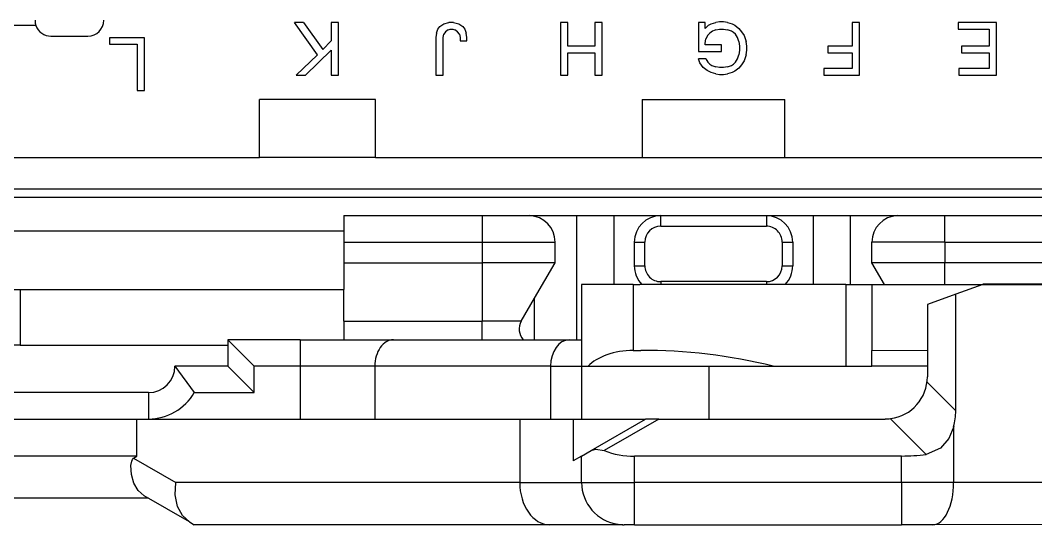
# Model space of a CAD drawing. Header units: inches. Extents: x 47316 to 59086, y 3141 to 11743.
# Drawn here: x 53982.54 to 54001.77, y 9502.45 to 9512 of the extents above; entities that cross this region are included whole.
import ezdxf

# ---------------------------------------------------------------- set-up
doc = ezdxf.new("R2010")
doc.units = ezdxf.units.IN
doc.header["$MEASUREMENT"] = 0

msp = doc.modelspace()

# ---------------------------------------------------------------- linework, layer by layer
at = {"lineweight": -3, "ltscale": 0.018817}
msp.add_line((53988.166, 9511.35), (53987.729, 9511.963), dxfattribs=at)
at = {"lineweight": -3, "ltscale": 0.004376}
for p, q in [((53987.904, 9511.963), (53987.729, 9511.963)), ((53987.766, 9510.963), (53987.941, 9510.963))]:
    msp.add_line(p, q, dxfattribs=at)
at = {"lineweight": -3, "ltscale": 0.015693}
msp.add_line((53987.904, 9511.963), (53988.266, 9511.45), dxfattribs=at)
at = {"lineweight": -3, "ltscale": 0.008749}
msp.add_line((53988.429, 9511.963), (53988.429, 9511.613), dxfattribs=at)
at = {"lineweight": -3, "ltscale": 0.003439}
for p, q in [((53988.566, 9511.963), (53988.429, 9511.963)), ((53995.52, 9511.275), (53995.383, 9511.275)), ((53988.429, 9510.963), (53988.566, 9510.963))]:
    msp.add_line(p, q, dxfattribs=at)
at = {"lineweight": -3, "ltscale": 0.025}
for p, q in [((53988.566, 9510.963), (53988.566, 9511.963)), ((53992.772, 9511.963), (53992.772, 9510.963)), ((53993.559, 9510.963), (53993.559, 9511.963)), ((53998.433, 9510.963), (53998.433, 9511.963)), ((54001.025, 9510.963), (54001.025, 9511.963)), ((53984.89, 9510.674), (53984.89, 9511.674)), ((53986.467, 9505.454), (53985.467, 9505.454)), ((53987.839, 9505.454), (53987.839, 9504.454)), ((53989.253, 9505.454), (53989.253, 9504.454)), ((53992.581, 9505.454), (53992.581, 9504.454)), ((53993.167, 9505.454), (53993.167, 9504.454)), ((53995.575, 9505.454), (53995.575, 9504.454))]:
    msp.add_line(p, q, dxfattribs=at)
at = {"lineweight": -3, "ltscale": 0.002579}
for p, q in [((53990.557, 9511.938), (53990.657, 9511.963)), ((53990.744, 9511.963), (53990.844, 9511.938))]:
    msp.add_line(p, q, dxfattribs=at)
at = {"lineweight": -3, "ltscale": 0.002185}
msp.add_line((53990.744, 9511.963), (53990.657, 9511.963), dxfattribs=at)
at = {"lineweight": -3, "ltscale": 0.003436}
for p, q in [((53992.909, 9511.963), (53992.772, 9511.963)), ((53993.559, 9511.963), (53993.422, 9511.963)), ((53998.433, 9511.963), (53998.295, 9511.963)), ((53990.407, 9510.963), (53990.544, 9510.963)), ((53992.772, 9510.963), (53992.909, 9510.963)), ((53993.422, 9510.963), (53993.559, 9510.963)), ((53984.753, 9510.674), (53984.89, 9510.674))]:
    msp.add_line(p, q, dxfattribs=at)
at = {"lineweight": -3, "ltscale": 0.01125}
for p, q in [((53992.909, 9511.513), (53992.909, 9511.963)), ((53993.422, 9511.963), (53993.422, 9511.513)), ((53998.295, 9511.963), (53998.295, 9511.513)), ((53994.167, 9507.805), (53994.167, 9507.355)), ((53994.367, 9507.355), (53994.367, 9507.805)), ((53996.967, 9507.805), (53996.967, 9507.355)), ((53997.167, 9507.805), (53997.167, 9507.355))]:
    msp.add_line(p, q, dxfattribs=at)
at = {"lineweight": -3, "ltscale": 0.01375}
msp.add_line((53995.383, 9511.963), (53995.383, 9511.413), dxfattribs=at)
at = {"lineweight": -3, "ltscale": 0.003125}
for p, q in [((53995.508, 9511.963), (53995.383, 9511.963)), ((54000.3, 9511.963), (54000.3, 9511.838)), ((53984.228, 9511.674), (53984.228, 9511.549)), ((53990.869, 9511.613), (53990.994, 9511.613)), ((53995.82, 9511.413), (53995.82, 9511.538)), ((53997.833, 9511.513), (53997.833, 9511.388)), ((54000.362, 9511.513), (54000.362, 9511.388)), ((53997.758, 9511.088), (53997.758, 9510.963)), ((54000.312, 9511.088), (54000.312, 9510.963))]:
    msp.add_line(p, q, dxfattribs=at)
at = {"lineweight": -3, "ltscale": 0.002812}
msp.add_line((53995.508, 9511.85), (53995.508, 9511.963), dxfattribs=at)
at = {"lineweight": -3, "ltscale": 0.002276}
for p, q in [((53995.62, 9511.938), (53995.708, 9511.963)), ((53995.933, 9511.963), (53996.02, 9511.938)), ((53995.708, 9510.988), (53995.62, 9511.013)), ((53996.02, 9511.013), (53995.933, 9510.988))]:
    msp.add_line(p, q, dxfattribs=at)
at = {"lineweight": -3, "ltscale": 0.0019}
for p, q in [((53995.783, 9511.975), (53995.708, 9511.963)), ((53995.708, 9511.825), (53995.783, 9511.838)), ((53995.783, 9511.113), (53995.708, 9511.125))]:
    msp.add_line(p, q, dxfattribs=at)
at = {"lineweight": -3, "ltscale": 0.001874}
for p, q in [((53995.858, 9511.975), (53995.783, 9511.975)), ((53995.783, 9511.838), (53995.858, 9511.838)), ((53995.858, 9511.113), (53995.783, 9511.113)), ((53995.783, 9510.975), (53995.858, 9510.975))]:
    msp.add_line(p, q, dxfattribs=at)
at = {"lineweight": -3, "ltscale": 0.001903}
for p, q in [((53995.933, 9511.963), (53995.858, 9511.975)), ((53995.858, 9511.838), (53995.933, 9511.825)), ((53995.933, 9511.125), (53995.858, 9511.113))]:
    msp.add_line(p, q, dxfattribs=at)
at = {"lineweight": -3, "ltscale": 0.018124}
msp.add_line((54001.025, 9511.963), (54000.3, 9511.963), dxfattribs=at)
at = {"lineweight": -3, "ltscale": 0.060855}
msp.add_line((53982.835, 9511.903), (53980.401, 9511.903), dxfattribs=at)
at = {"lineweight": -3, "ltscale": 0.001975}
for p, q in [((53990.419, 9511.763), (53990.444, 9511.838)), ((53990.957, 9511.838), (53990.982, 9511.763)), ((53996.008, 9511.8), (53995.933, 9511.825)), ((53996.145, 9511.6), (53996.12, 9511.675)), ((53995.933, 9511.125), (53996.008, 9511.15))]:
    msp.add_line(p, q, dxfattribs=at)
at = {"lineweight": -3, "ltscale": 0.001563}
for p, q in [((53990.444, 9511.838), (53990.482, 9511.888)), ((53990.919, 9511.888), (53990.957, 9511.838)), ((53995.645, 9511.8), (53995.595, 9511.763)), ((53990.869, 9511.675), (53990.869, 9511.613)), ((53990.994, 9511.613), (53990.994, 9511.675))]:
    msp.add_line(p, q, dxfattribs=at)
at = {"lineweight": -3, "ltscale": 0.002252}
for p, q in [((53990.482, 9511.888), (53990.557, 9511.938)), ((53990.844, 9511.938), (53990.919, 9511.888))]:
    msp.add_line(p, q, dxfattribs=at)
at = {"lineweight": -3, "ltscale": 0.001564}
for p, q in [((53990.594, 9511.788), (53990.557, 9511.738)), ((53990.819, 9511.788), (53990.769, 9511.825))]:
    msp.add_line(p, q, dxfattribs=at)
at = {"lineweight": -3, "ltscale": 0.001562}
for p, q in [((53990.644, 9511.825), (53990.594, 9511.788)), ((53990.857, 9511.738), (53990.819, 9511.788))]:
    msp.add_line(p, q, dxfattribs=at)
at = {"lineweight": -3, "ltscale": 0.000987}
for p, q in [((53990.644, 9511.825), (53990.682, 9511.838)), ((53990.732, 9511.838), (53990.769, 9511.825))]:
    msp.add_line(p, q, dxfattribs=at)
at = {"lineweight": -3, "ltscale": 0.001251}
msp.add_line((53990.682, 9511.838), (53990.732, 9511.838), dxfattribs=at)
at = {"lineweight": -3, "ltscale": 0.00221}
for p, q in [((53995.508, 9511.85), (53995.57, 9511.913)), ((53990.419, 9511.763), (53990.407, 9511.675)), ((53990.994, 9511.675), (53990.982, 9511.763)), ((53996.145, 9511.6), (53996.158, 9511.513)), ((53996.295, 9511.513), (53996.283, 9511.6))]:
    msp.add_line(p, q, dxfattribs=at)
at = {"lineweight": -3, "ltscale": 0.001398}
msp.add_line((53995.57, 9511.913), (53995.62, 9511.938), dxfattribs=at)
at = {"lineweight": -3, "ltscale": 0.001683}
msp.add_line((53995.708, 9511.825), (53995.645, 9511.8), dxfattribs=at)
at = {"lineweight": -3, "ltscale": 0.001126}
for p, q in [((53996.045, 9511.775), (53996.008, 9511.8)), ((53995.595, 9511.175), (53995.633, 9511.15)), ((53996.008, 9511.15), (53996.045, 9511.175))]:
    msp.add_line(p, q, dxfattribs=at)
at = {"lineweight": -3, "ltscale": 0.001395}
msp.add_line((53996.02, 9511.938), (53996.07, 9511.913), dxfattribs=at)
at = {"lineweight": -3, "ltscale": 0.001328}
for p, q in [((53996.083, 9511.738), (53996.045, 9511.775)), ((53996.045, 9511.175), (53996.083, 9511.213))]:
    msp.add_line(p, q, dxfattribs=at)
at = {"lineweight": -3, "ltscale": 0.002442}
for p, q in [((53996.07, 9511.913), (53996.145, 9511.85)), ((53996.145, 9511.1), (53996.07, 9511.038))]:
    msp.add_line(p, q, dxfattribs=at)
at = {"lineweight": -3, "ltscale": 0.002}
for p, q in [((53996.145, 9511.85), (53996.195, 9511.788)), ((53996.195, 9511.163), (53996.145, 9511.1))]:
    msp.add_line(p, q, dxfattribs=at)
at = {"lineweight": -3, "ltscale": 0.002254}
msp.add_line((53996.195, 9511.788), (53996.245, 9511.713), dxfattribs=at)
at = {"lineweight": -3, "ltscale": 0.014688}
msp.add_line((54000.3, 9511.838), (54000.887, 9511.838), dxfattribs=at)
at = {"lineweight": -3, "ltscale": 0.008125}
msp.add_line((54000.887, 9511.838), (54000.887, 9511.513), dxfattribs=at)
at = {"lineweight": -3, "ltscale": 0.017502}
msp.add_line((53983.118, 9511.703), (53983.818, 9511.703), dxfattribs=at)
at = {"lineweight": -3, "ltscale": 0.016562}
msp.add_line((53984.89, 9511.674), (53984.228, 9511.674), dxfattribs=at)
at = {"lineweight": -3, "ltscale": 0.005745}
msp.add_line((53988.266, 9511.45), (53988.429, 9511.613), dxfattribs=at)
at = {"lineweight": -3, "ltscale": 0.017813}
for p, q in [((53990.407, 9511.675), (53990.407, 9510.963)), ((53990.544, 9510.963), (53990.544, 9511.675)), ((54000.312, 9510.963), (54001.025, 9510.963))]:
    msp.add_line(p, q, dxfattribs=at)
at = {"lineweight": -3, "ltscale": 0.001593}
for p, q in [((53990.544, 9511.675), (53990.557, 9511.738)), ((53990.857, 9511.738), (53990.869, 9511.675))]:
    msp.add_line(p, q, dxfattribs=at)
at = {"lineweight": -3, "ltscale": 0.002211}
msp.add_line((53995.508, 9511.563), (53995.52, 9511.65), dxfattribs=at)
at = {"lineweight": -3, "ltscale": 0.002096}
msp.add_line((53995.558, 9511.725), (53995.52, 9511.65), dxfattribs=at)
at = {"lineweight": -3, "ltscale": 0.001325}
msp.add_line((53995.595, 9511.763), (53995.558, 9511.725), dxfattribs=at)
at = {"lineweight": -3, "ltscale": 0.001822}
for p, q in [((53996.12, 9511.675), (53996.083, 9511.738)), ((53995.52, 9511.275), (53995.558, 9511.213)), ((53996.083, 9511.213), (53996.12, 9511.275))]:
    msp.add_line(p, q, dxfattribs=at)
at = {"lineweight": -3, "ltscale": 0.002964}
msp.add_line((53996.245, 9511.713), (53996.283, 9511.6), dxfattribs=at)
at = {"lineweight": -3, "ltscale": 0.013126}
for p, q in [((53984.228, 9511.549), (53984.753, 9511.549)), ((54000.887, 9511.513), (54000.362, 9511.513)), ((54000.362, 9511.388), (54000.887, 9511.388))]:
    msp.add_line(p, q, dxfattribs=at)
at = {"lineweight": -3, "ltscale": 0.021875}
msp.add_line((53984.753, 9511.549), (53984.753, 9510.674), dxfattribs=at)
at = {"lineweight": -3, "ltscale": 0.017016}
msp.add_line((53988.429, 9511.438), (53987.941, 9510.963), dxfattribs=at)
at = {"lineweight": -3, "ltscale": 0.011876}
msp.add_line((53988.429, 9511.438), (53988.429, 9510.963), dxfattribs=at)
at = {"lineweight": -3, "ltscale": 0.012814}
for p, q in [((53993.422, 9511.513), (53992.909, 9511.513)), ((53992.909, 9511.388), (53993.422, 9511.388))]:
    msp.add_line(p, q, dxfattribs=at)
at = {"lineweight": -3, "ltscale": 0.010625}
for p, q in [((53992.909, 9510.963), (53992.909, 9511.388)), ((53993.422, 9511.388), (53993.422, 9510.963))]:
    msp.add_line(p, q, dxfattribs=at)
at = {"lineweight": -3, "ltscale": 0.010937}
msp.add_line((53995.383, 9511.413), (53995.82, 9511.413), dxfattribs=at)
at = {"lineweight": -3, "ltscale": 0.000624}
msp.add_line((53995.508, 9511.538), (53995.508, 9511.563), dxfattribs=at)
at = {"lineweight": -3, "ltscale": 0.007813}
msp.add_line((53995.82, 9511.538), (53995.508, 9511.538), dxfattribs=at)
at = {"lineweight": -3, "ltscale": 0.002209}
for p, q in [((53996.158, 9511.438), (53996.145, 9511.35)), ((53996.283, 9511.35), (53996.295, 9511.438))]:
    msp.add_line(p, q, dxfattribs=at)
at = {"lineweight": -3, "ltscale": 0.001875}
for p, q in [((53996.158, 9511.513), (53996.158, 9511.438)), ((53996.295, 9511.438), (53996.295, 9511.513))]:
    msp.add_line(p, q, dxfattribs=at)
at = {"lineweight": -3, "ltscale": 0.011563}
for p, q in [((53998.295, 9511.513), (53997.833, 9511.513)), ((53997.833, 9511.388), (53998.295, 9511.388))]:
    msp.add_line(p, q, dxfattribs=at)
at = {"lineweight": -3, "ltscale": 0.0075}
for p, q in [((53998.295, 9511.388), (53998.295, 9511.088)), ((54000.887, 9511.388), (54000.887, 9511.088))]:
    msp.add_line(p, q, dxfattribs=at)
at = {"lineweight": -3, "ltscale": 0.013924}
msp.add_line((53987.766, 9510.963), (53988.166, 9511.35), dxfattribs=at)
at = {"lineweight": -3, "ltscale": 0.001977}
for p, q in [((53995.408, 9511.2), (53995.383, 9511.275)), ((53996.12, 9511.275), (53996.145, 9511.35))]:
    msp.add_line(p, q, dxfattribs=at)
at = {"lineweight": -3, "ltscale": 0.002689}
msp.add_line((53995.47, 9511.113), (53995.408, 9511.2), dxfattribs=at)
at = {"lineweight": -3, "ltscale": 0.001326}
msp.add_line((53995.558, 9511.213), (53995.595, 9511.175), dxfattribs=at)
at = {"lineweight": -3, "ltscale": 0.002253}
msp.add_line((53996.245, 9511.238), (53996.195, 9511.163), dxfattribs=at)
at = {"lineweight": -3, "ltscale": 0.002966}
msp.add_line((53996.283, 9511.35), (53996.245, 9511.238), dxfattribs=at)
at = {"lineweight": -3, "ltscale": 0.00244}
msp.add_line((53995.545, 9511.05), (53995.47, 9511.113), dxfattribs=at)
at = {"lineweight": -3, "ltscale": 0.002098}
msp.add_line((53995.62, 9511.013), (53995.545, 9511.05), dxfattribs=at)
at = {"lineweight": -3, "ltscale": 0.001978}
msp.add_line((53995.633, 9511.15), (53995.708, 9511.125), dxfattribs=at)
at = {"lineweight": -3, "ltscale": 0.001396}
msp.add_line((53996.07, 9511.038), (53996.02, 9511.013), dxfattribs=at)
at = {"lineweight": -3, "ltscale": 0.01344}
msp.add_line((53998.295, 9511.088), (53997.758, 9511.088), dxfattribs=at)
at = {"lineweight": -3, "ltscale": 0.014377}
msp.add_line((54000.887, 9511.088), (54000.312, 9511.088), dxfattribs=at)
at = {"lineweight": -3, "ltscale": 0.001899}
msp.add_line((53995.708, 9510.988), (53995.783, 9510.975), dxfattribs=at)
at = {"lineweight": -3, "ltscale": 0.001902}
msp.add_line((53995.858, 9510.975), (53995.933, 9510.988), dxfattribs=at)
at = {"lineweight": -3, "ltscale": 0.016876}
msp.add_line((53997.758, 9510.963), (53998.433, 9510.963), dxfattribs=at)
at = {"lineweight": -3, "ltscale": 0.027501}
for p, q in [((53987.068, 9509.403), (53987.068, 9510.503)), ((53989.268, 9509.403), (53989.268, 9510.503))]:
    msp.add_line(p, q, dxfattribs=at)
at = {"lineweight": -3, "ltscale": 0.054999}
msp.add_line((53989.268, 9510.503), (53987.068, 9510.503), dxfattribs=at)
at = {"lineweight": -3, "ltscale": 0.027499}
for p, q in [((53994.318, 9510.503), (53994.318, 9509.403)), ((53997.018, 9509.403), (53997.018, 9510.503))]:
    msp.add_line(p, q, dxfattribs=at)
at = {"lineweight": -3, "ltscale": 0.067499}
msp.add_line((53994.318, 9510.503), (53997.018, 9510.503), dxfattribs=at)
at = {"lineweight": -3, "ltscale": 0.208749}
msp.add_line((53978.718, 9509.403), (53987.068, 9509.403), dxfattribs=at)
at = {"lineweight": -3, "ltscale": 0.055002}
msp.add_line((53989.267, 9509.404), (53987.067, 9509.404), dxfattribs=at)
at = {"lineweight": -3, "ltscale": 0.126251}
msp.add_line((53989.268, 9509.403), (53994.318, 9509.403), dxfattribs=at)
at = {"lineweight": -3, "ltscale": 0.067502}
msp.add_line((53994.317, 9509.404), (53997.017, 9509.404), dxfattribs=at)
at = {"lineweight": -3, "ltscale": 0.236252}
msp.add_line((53997.018, 9509.403), (54006.468, 9509.404), dxfattribs=at)
at = {"lineweight": -3}
for p, q in [((53978.567, 9508.811), (54012.767, 9508.812)), ((53978.567, 9508.654), (54012.767, 9508.654))]:
    msp.add_line(p, q, dxfattribs=at)
at = {"lineweight": -3, "ltscale": 0.007141}
msp.add_line((53988.667, 9508.305), (53988.667, 9508.019), dxfattribs=at)
at = {"lineweight": -3, "ltscale": 0.35}
msp.add_line((53988.667, 9508.305), (54002.667, 9508.305), dxfattribs=at)
at = {"lineweight": -3, "ltscale": 0.0125}
for p, q in [((53991.286, 9508.305), (53991.286, 9507.805)), ((53986.467, 9505.954), (53986.467, 9505.454)), ((53986.967, 9504.954), (53986.967, 9505.454)), ((53993.168, 9503.254), (53993.168, 9503.754)), ((53994.168, 9503.254), (53994.168, 9503.754)), ((53999.229, 9503.254), (53999.229, 9503.754))]:
    msp.add_line(p, q, dxfattribs=at)
at = {"lineweight": -3, "ltscale": 0.058763}
msp.add_line((53993.074, 9508.305), (53993.074, 9505.954), dxfattribs=at)
at = {"lineweight": -3, "ltscale": 0.032518}
msp.add_line((53993.781, 9508.305), (53993.781, 9507.004), dxfattribs=at)
at = {"lineweight": -3, "ltscale": 0.004999}
for p, q in [((53994.667, 9508.105), (53994.667, 9508.305)), ((53994.167, 9507.805), (53994.367, 9507.805)), ((53996.967, 9507.805), (53997.167, 9507.805)), ((53994.167, 9507.355), (53994.367, 9507.355)), ((53996.967, 9507.355), (53997.167, 9507.355))]:
    msp.add_line(p, q, dxfattribs=at)
at = {"lineweight": -3, "ltscale": 0.005}
msp.add_line((53996.667, 9508.305), (53996.667, 9508.105), dxfattribs=at)
at = {"lineweight": -3, "ltscale": 0.032516}
for p, q in [((53997.553, 9508.305), (53997.553, 9507.004)), ((53998.26, 9507.004), (53998.26, 9508.305))]:
    msp.add_line(p, q, dxfattribs=at)
at = {"lineweight": -3, "ltscale": 0.012498}
msp.add_line((54000.047, 9507.805), (54000.047, 9508.305), dxfattribs=at)
at = {"lineweight": -3, "ltscale": 0.248752}
msp.add_line((53978.717, 9508.019), (53988.667, 9508.019), dxfattribs=at)
at = {"lineweight": -3, "ltscale": 0.027859}
msp.add_line((53988.667, 9508.019), (53988.667, 9506.905), dxfattribs=at)
at = {"lineweight": -3, "ltscale": 0.05}
for p, q in [((53994.667, 9508.105), (53996.667, 9508.105)), ((53996.667, 9507.055), (53994.667, 9507.055))]:
    msp.add_line(p, q, dxfattribs=at)
at = {"lineweight": -3, "ltscale": 0.065491}
for p, q in [((53988.666, 9507.805), (53991.286, 9507.805)), ((54000.047, 9507.805), (54002.666, 9507.805)), ((53988.666, 9507.414), (53991.286, 9507.414)), ((54002.666, 9507.414), (54000.047, 9507.414))]:
    msp.add_line(p, q, dxfattribs=at)
at = {"lineweight": -3, "ltscale": 0.009779}
for p, q in [((53991.286, 9507.805), (53991.286, 9507.414)), ((53998.667, 9507.414), (53998.667, 9507.805)), ((54000.047, 9507.805), (54000.047, 9507.414))]:
    msp.add_line(p, q, dxfattribs=at)
at = {"lineweight": -3, "ltscale": 0.034512}
for p, q in [((53991.286, 9507.805), (53992.666, 9507.805)), ((53992.666, 9507.414), (53991.286, 9507.414))]:
    msp.add_line(p, q, dxfattribs=at)
at = {"lineweight": -3, "ltscale": 0.009778}
msp.add_line((53992.667, 9507.414), (53992.667, 9507.805), dxfattribs=at)
at = {"lineweight": -3, "ltscale": 0.034506}
for p, q in [((54000.047, 9507.805), (53998.666, 9507.805)), ((54000.047, 9507.414), (53998.666, 9507.414))]:
    msp.add_line(p, q, dxfattribs=at)
at = {"lineweight": -3, "ltscale": 0.027722}
msp.add_line((53991.286, 9507.414), (53991.286, 9506.305), dxfattribs=at)
at = {"lineweight": -3, "ltscale": 0.019374}
msp.add_line((53992.279, 9506.743), (53992.667, 9507.414), dxfattribs=at)
at = {"lineweight": -3, "ltscale": 0.011821}
msp.add_line((53998.903, 9507.004), (53998.667, 9507.414), dxfattribs=at)
at = {"lineweight": -3, "ltscale": 0.010248}
msp.add_line((54000.047, 9507.004), (54000.047, 9507.414), dxfattribs=at)
at = {"lineweight": -3, "ltscale": 0.024515}
msp.add_line((53994.148, 9507.004), (53993.167, 9507.004), dxfattribs=at)
at = {"lineweight": -3, "ltscale": 0.038751}
msp.add_line((53993.167, 9507.004), (53993.167, 9505.454), dxfattribs=at)
at = {"lineweight": -3, "ltscale": 0.003058}
for p, q in [((53994.148, 9507.004), (53994.27, 9507.004)), ((53994.148, 9505.754), (53994.27, 9505.754))]:
    msp.add_line(p, q, dxfattribs=at)
at = {"lineweight": -3, "ltscale": 0.031267}
msp.add_line((53994.148, 9507.004), (53994.148, 9505.753), dxfattribs=at)
at = {"lineweight": -3, "ltscale": 0.000467}
for p, q in [((53994.289, 9507.004), (53994.27, 9507.004)), ((53994.27, 9505.754), (53994.289, 9505.754))]:
    msp.add_line(p, q, dxfattribs=at)
at = {"lineweight": -3, "ltscale": 0.097125}
msp.add_line((53998.174, 9507.004), (53994.289, 9507.004), dxfattribs=at)
at = {"lineweight": -3, "ltscale": 0.001279}
msp.add_line((53994.667, 9507.055), (53994.667, 9507.004), dxfattribs=at)
at = {"lineweight": -3, "ltscale": 0.001277}
msp.add_line((53996.667, 9507.055), (53996.667, 9507.004), dxfattribs=at)
at = {"lineweight": -3, "ltscale": 0.117252}
msp.add_line((53998.174, 9507.004), (54002.864, 9507.004), dxfattribs=at)
at = {"lineweight": -3, "ltscale": 0.03875}
msp.add_line((53998.174, 9507.004), (53998.174, 9505.454), dxfattribs=at)
at = {"lineweight": -3, "ltscale": 0.052499}
msp.add_line((53998.668, 9507.004), (54000.768, 9507.004), dxfattribs=at)
at = {"lineweight": -3, "ltscale": 0.03125}
msp.add_line((53998.668, 9507.004), (53998.668, 9505.754), dxfattribs=at)
at = {"lineweight": -3, "ltscale": 0.013653}
msp.add_line((54000.768, 9507.004), (54000.255, 9506.817), dxfattribs=at)
at = {"lineweight": -3, "ltscale": 0.264972}
msp.add_line((54011.367, 9507.005), (54000.768, 9507.005), dxfattribs=at)
at = {"lineweight": -3, "ltscale": 0.31875}
msp.add_line((53975.917, 9506.905), (53988.667, 9506.905), dxfattribs=at)
at = {"lineweight": -3, "ltscale": 0.02625}
msp.add_line((53982.539, 9506.905), (53982.539, 9505.855), dxfattribs=at)
at = {"lineweight": -3, "ltscale": 0.015001}
msp.add_line((53988.666, 9506.305), (53988.666, 9506.905), dxfattribs=at)
at = {"lineweight": -3, "ltscale": 0.014282}
msp.add_line((54000.255, 9506.817), (53999.718, 9506.622), dxfattribs=at)
at = {"lineweight": -3, "ltscale": 0.055182}
msp.add_line((54000.255, 9504.61), (54000.255, 9506.817), dxfattribs=at)
at = {"lineweight": -3, "ltscale": 0.012636}
msp.add_line((53992.026, 9506.305), (53992.279, 9506.743), dxfattribs=at)
at = {"lineweight": -3, "ltscale": 0.019693}
msp.add_line((53992.279, 9505.955), (53992.279, 9506.743), dxfattribs=at)
at = {"lineweight": -3, "ltscale": 0.034196}
msp.add_line((53999.718, 9506.622), (53999.718, 9505.254), dxfattribs=at)
at = {"lineweight": -3, "ltscale": 0.003749}
for p, q in [((53988.666, 9506.305), (53988.666, 9506.155)), ((53991.286, 9506.155), (53991.286, 9506.305))]:
    msp.add_line(p, q, dxfattribs=at)
at = {"lineweight": -3, "ltscale": 0.065488}
msp.add_line((53988.666, 9506.305), (53991.286, 9506.305), dxfattribs=at)
at = {"lineweight": -3, "ltscale": 0.018506}
msp.add_line((53992.026, 9506.305), (53991.286, 9506.305), dxfattribs=at)
at = {"lineweight": -3, "ltscale": 0.005037}
msp.add_line((53988.666, 9506.155), (53988.666, 9505.954), dxfattribs=at)
at = {"lineweight": -3, "ltscale": 0.00504}
msp.add_line((53991.286, 9505.954), (53991.286, 9506.155), dxfattribs=at)
at = {"lineweight": -3, "ltscale": 0.048294}
msp.add_line((53982.539, 9505.855), (53980.607, 9505.855), dxfattribs=at)
at = {"lineweight": -3, "ltscale": 0.098193}
msp.add_line((53982.539, 9505.855), (53986.467, 9505.855), dxfattribs=at)
at = {"lineweight": -3, "ltscale": 0.03429}
msp.add_line((53987.839, 9505.954), (53986.467, 9505.954), dxfattribs=at)
at = {"lineweight": -3, "ltscale": 0.017679}
for p, q in [((53986.967, 9505.454), (53986.467, 9505.954)), ((53986.467, 9505.454), (53986.967, 9504.954))]:
    msp.add_line(p, q, dxfattribs=at)
at = {"lineweight": -3, "ltscale": 0.044196}
msp.add_line((53987.839, 9505.954), (53989.606, 9505.954), dxfattribs=at)
at = {"lineweight": -3, "ltscale": 0.012502}
for p, q in [((53987.839, 9505.954), (53987.839, 9505.454)), ((53984.967, 9504.954), (53984.967, 9504.454))]:
    msp.add_line(p, q, dxfattribs=at)
at = {"lineweight": -3, "ltscale": 0.083215}
for p, q in [((53989.606, 9505.954), (53992.935, 9505.954)), ((53992.581, 9505.454), (53989.253, 9505.454))]:
    msp.add_line(p, q, dxfattribs=at)
at = {"lineweight": -3, "ltscale": 0.005811}
msp.add_line((53992.935, 9505.954), (53993.167, 9505.954), dxfattribs=at)
at = {"lineweight": -3, "ltscale": 0.02626}
msp.add_line((53998.668, 9505.754), (53999.718, 9505.755), dxfattribs=at)
at = {"lineweight": -3, "ltscale": 0.007544}
msp.add_line((53998.668, 9505.452), (53998.668, 9505.754), dxfattribs=at)
at = {"lineweight": -3, "ltscale": 0.015494}
msp.add_line((53985.467, 9505.454), (53985.833, 9504.954), dxfattribs=at)
at = {"lineweight": -3, "ltscale": 0.02179}
msp.add_line((53987.839, 9505.454), (53986.967, 9505.454), dxfattribs=at)
at = {"lineweight": -3, "ltscale": 0.035358}
msp.add_line((53989.253, 9505.454), (53987.839, 9505.454), dxfattribs=at)
at = {"lineweight": -3, "ltscale": 0.014645}
msp.add_line((53992.581, 9505.454), (53993.167, 9505.454), dxfattribs=at)
at = {"lineweight": -3, "ltscale": 0.003088}
msp.add_line((53993.167, 9505.454), (53993.291, 9505.454), dxfattribs=at)
at = {"lineweight": -3, "ltscale": 0.087646}
msp.add_line((53993.291, 9505.454), (53996.797, 9505.454), dxfattribs=at)
at = {"lineweight": -3, "ltscale": 0.03443}
msp.add_line((53996.797, 9505.454), (53998.174, 9505.454), dxfattribs=at)
at = {"lineweight": -3, "ltscale": 0.012274}
msp.add_line((53998.174, 9505.454), (53998.665, 9505.454), dxfattribs=at)
at = {"lineweight": -3, "ltscale": 0.026309}
msp.add_line((53999.718, 9505.454), (53998.666, 9505.454), dxfattribs=at)
at = {"lineweight": -3, "ltscale": 0.019177}
msp.add_line((53999.711, 9505.151), (54000.255, 9504.61), dxfattribs=at)
at = {"lineweight": -3, "ltscale": 0.093799}
msp.add_line((53984.967, 9504.954), (53981.215, 9504.954), dxfattribs=at)
at = {"lineweight": -3, "ltscale": 0.028348}
msp.add_line((53985.833, 9504.954), (53986.967, 9504.954), dxfattribs=at)
at = {"lineweight": -3, "ltscale": 0.070712}
for p, q in [((53981.919, 9504.454), (53984.747, 9504.454)), ((53984.747, 9503.754), (53981.919, 9503.754))]:
    msp.add_line(p, q, dxfattribs=at)
at = {"lineweight": -3, "ltscale": 0.18121}
msp.add_line((53984.747, 9504.454), (53991.996, 9504.454), dxfattribs=at)
at = {"lineweight": -3, "ltscale": 0.0175}
msp.add_line((53984.747, 9503.754), (53984.747, 9504.454), dxfattribs=at)
at = {"lineweight": -3, "ltscale": 0.03}
msp.add_line((53991.996, 9504.454), (53991.996, 9503.254), dxfattribs=at)
at = {"lineweight": -3, "ltscale": 0.025388}
msp.add_line((53991.996, 9504.454), (53993.011, 9504.454), dxfattribs=at)
at = {"lineweight": -3, "ltscale": 0.019754}
msp.add_line((53993.011, 9504.454), (53993.011, 9503.664), dxfattribs=at)
at = {"lineweight": -3, "ltscale": 0.034216}
msp.add_line((53993.011, 9504.454), (53994.38, 9504.454), dxfattribs=at)
at = {"lineweight": -3, "ltscale": 0.029833}
msp.add_line((53993.347, 9503.857), (53994.38, 9504.454), dxfattribs=at)
at = {"lineweight": -3, "ltscale": 0.029834}
msp.add_line((53994.63, 9504.454), (53993.597, 9503.857), dxfattribs=at)
at = {"lineweight": -3, "ltscale": 0.00625}
msp.add_line((53994.63, 9504.454), (53994.38, 9504.454), dxfattribs=at)
at = {"lineweight": -3, "ltscale": 0.107187}
msp.add_line((53994.63, 9504.454), (53998.918, 9504.454), dxfattribs=at)
at = {"lineweight": -3, "ltscale": 0.023897}
msp.add_line((53999.694, 9503.785), (53999.016, 9504.46), dxfattribs=at)
at = {"lineweight": -3, "ltscale": 0.026456}
msp.add_line((54000.215, 9503.254), (54000.215, 9504.312), dxfattribs=at)
at = {"lineweight": -3, "ltscale": 0.001859}
msp.add_line((53984.685, 9503.715), (53984.747, 9503.754), dxfattribs=at)
at = {"lineweight": -3, "ltscale": 0.023014}
msp.add_line((53984.685, 9503.715), (53985.482, 9503.254), dxfattribs=at)
at = {"lineweight": -3, "ltscale": 0.004509}
msp.add_line((53993.168, 9503.754), (53993.011, 9503.664), dxfattribs=at)
at = {"lineweight": -3, "ltscale": 0.005169}
msp.add_line((53993.168, 9503.754), (53993.347, 9503.857), dxfattribs=at)
at = {"lineweight": -3, "ltscale": 0.126526}
for p, q in [((53999.229, 9503.754), (53994.168, 9503.754)), ((53999.229, 9503.254), (53994.168, 9503.254)), ((53994.168, 9502.454), (53999.229, 9502.454))]:
    msp.add_line(p, q, dxfattribs=at)
at = {"lineweight": -3, "ltscale": 0.162851}
msp.add_line((53991.996, 9503.254), (53985.482, 9503.254), dxfattribs=at)
at = {"lineweight": -3, "ltscale": 0.029294}
msp.add_line((53991.996, 9503.254), (53993.168, 9503.254), dxfattribs=at)
at = {"lineweight": -3, "ltscale": 0.025003}
msp.add_line((53993.168, 9503.254), (53994.168, 9503.254), dxfattribs=at)
at = {"lineweight": -3, "ltscale": 0.02}
msp.add_line((53994.168, 9502.454), (53994.168, 9503.254), dxfattribs=at)
at = {"lineweight": -3, "ltscale": 0.024652}
msp.add_line((54000.215, 9503.254), (53999.229, 9503.254), dxfattribs=at)
at = {"lineweight": -3, "ltscale": 0.019998}
msp.add_line((53999.229, 9503.254), (53999.229, 9502.454), dxfattribs=at)
at = {"lineweight": -3, "ltscale": 0.278793}
msp.add_line((54011.367, 9503.255), (54000.215, 9503.255), dxfattribs=at)
at = {"lineweight": -3, "ltscale": 0.076202}
msp.add_line((53984.967, 9502.954), (53981.919, 9502.954), dxfattribs=at)
at = {"lineweight": -3, "ltscale": 0.024788}
msp.add_line((53985.744, 9502.506), (53984.885, 9503.002), dxfattribs=at)
at = {"lineweight": -3, "ltscale": 0.002583}
msp.add_line((53985.744, 9502.506), (53985.833, 9502.454), dxfattribs=at)
at = {"lineweight": -3, "ltscale": 0.168213}
msp.add_line((53992.562, 9502.454), (53985.833, 9502.454), dxfattribs=at)
at = {"lineweight": -3, "ltscale": 0.034695}
msp.add_line((53993.949, 9502.454), (53992.562, 9502.454), dxfattribs=at)
at = {"lineweight": -3, "ltscale": 0.004892}
msp.add_line((53994.168, 9502.454), (53993.972, 9502.454), dxfattribs=at)
at = {"lineweight": -3, "ltscale": 0.014789}
msp.add_line((53999.82, 9502.454), (53999.229, 9502.454), dxfattribs=at)
at = {"lineweight": -3, "ltscale": 0.268658}
msp.add_line((54010.567, 9502.455), (53999.82, 9502.454), dxfattribs=at)
at = {"lineweight": -3}
for points in [[(54000.215, 9504.312), (54000.121, 9504.087), (53999.968, 9503.905), (53999.694, 9503.785)], [(53984.885, 9503.002), (53984.772, 9503.099), (53984.69, 9503.239), (53984.644, 9503.403), (53984.635, 9503.573), (53984.648, 9503.654), (53984.662, 9503.688), (53984.685, 9503.715)], [(53993.347, 9503.857), (53993.437, 9503.884), (53993.597, 9503.857)], [(53985.744, 9502.506), (53985.61, 9502.626), (53985.519, 9502.799), (53985.474, 9503.018), (53985.482, 9503.254)]]:
    msp.add_lwpolyline(points, dxfattribs=at)
for centre, radius, start, end in [((53983.118, 9512.003), 0.3, 180.0002, 199.4715), ((53983.818, 9512.003), 0.3, 270.0002, 0.0002), ((53983.118, 9512.003), 0.3, 199.4715, 270.0002), ((53994.667, 9507.805), 0.5, 90.0002, 180.0002), ((53996.667, 9507.804), 0.5, 0.0448, 90.0447), ((53994.667, 9507.805), 0.3, 90.0002, 180.0002), ((53996.667, 9507.805), 0.3, 0.0002, 90.0002), ((53994.667, 9507.354), 0.5, 179.9557, 224.4811), ((53994.667, 9507.355), 0.3, 180.0002, 270.0002), ((53996.667, 9507.355), 0.3, 270.0002, 0.0002), ((53996.667, 9507.355), 0.5, 315.4631, 0.0002), ((53992.287, 9506.154), 0.3, 149.9651, 221.6764), ((53994.322, 9495.352), 10.402, 76.2334, 90.1669), ((53984.967, 9505.454), 0.5, 270.0002, 0.0002), ((53998.917, 9505.255), 0.8, 277.3132, 359.9122), ((53984.967, 9505.454), 1, 270.0002, 330.0002), ((53999.127, 9504.608), 1.127, 344.7568, 0.0722), ((53998.917, 9505.255), 0.8, 270.0883, 277.1472), ((53994.151, 9505.301), 1.548, 249.0289, 270.6412), ((53999.231, 9507.163), 3.409, 269.9693, 277.8016), ((53993.968, 9503.254), 0.8, 180.0002, 262.2669), ((53993.97, 9503.286), 0.833, 262.4408, 270.1603)]:
    msp.add_arc(centre, radius, start, end, dxfattribs=at)
for centre, major_axis, ratio, start_param, end_param in [((53992.167, 9507.805), (-0.462, 0.191), 0.99992, 3.534263, 5.071286), ((53999.167, 9507.805), (0.191, 0.462), 0.99992, 0.426498, 1.963523), ((53989.606, 9505.454), (0, -0.5), 0.707067, 3.141672, 4.712469), ((53992.935, 9505.454), (0, 0.5), 0.707067, 0.00008, 1.570876), ((53994.167, 9505.176), (-1, 0), 0.577294, 4.731713, 5.780896), ((53992.562, 9503.254), (0, 0.8), 0.707067, 1.570876, 3.141672), ((53999.82, 9503.254), (0, 0.8), 0.493101, 3.141528, 4.712324)]:
    msp.add_ellipse(centre, major_axis=major_axis, ratio=ratio, start_param=start_param, end_param=end_param, dxfattribs=at)

doc.saveas('drawing.dxf')
